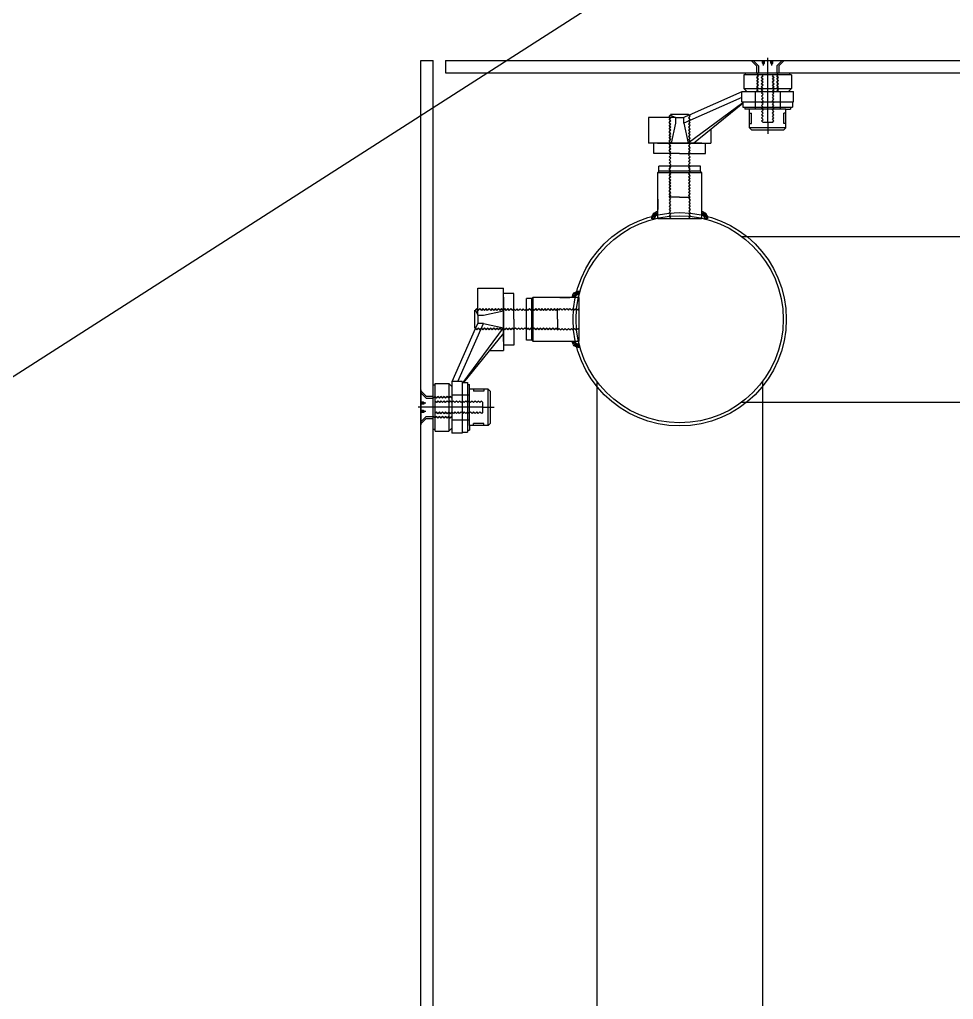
# Model space of a CAD drawing. Header units: millimetres. Extents: x -7616 to 421613, y 91067 to 341353.
# Drawn here: x 151619 to 152521, y 219311 to 220258 of the extents above; entities that cross this region are included whole.
import ezdxf

# ---------------------------------------------------------------- set-up
doc = ezdxf.new("R2010")
doc.units = ezdxf.units.MM
doc.header["$LTSCALE"] = 500
doc.header["$MEASUREMENT"] = 0
doc.linetypes.add('CENTER1', pattern=[8, 6, -1, 0, -1])
doc.linetypes.add('DASH_2', pattern=[34, 30, -1.5, 1, -1.5])
doc.layers.add('e-plan', color=9, linetype='CONTINUOUS')

# ---------------------------------------------------------------- blocks, each defined once
blk = doc.blocks.new('HYUN-1')
at = {"layer": 'e-plan', "linetype": 'Continuous'}
for p, q in [((68.17, 153), (101.83, 153)), ((74.25, 147.75), (69, 153)), ((95.75, 147.75), (101, 153)), ((74.25, 147.75), (74.25, 141)), ((76.25, 147.75), (76.25, 141)), ((80.3, 150), (81.7, 150)), ((88.3, 150), (89.7, 150)), ((93.75, 147.75), (93.75, 141)), ((95.75, 147.75), (95.75, 141)), ((63.5, 139), (62, 139)), ((62, 139), (62, 126)), ((63.5, 139), (63.5, 141)), ((74.97, 139), (63.5, 139)), ((79.22, 139), (75.25, 139)), ((90.5, 139), (79.5, 139)), ((94.75, 139), (90.78, 139)), ((108, 139), (95.03, 139)), ((106.5, 139), (106.5, 141)), ((108, 139), (108, 126)), ((59.98, 123), (75.97, 123)), ((59.98, 113), (59.98, 123)), ((62, 126), (93.75, 126)), ((76.25, 123), (80.22, 123)), ((80.5, 123), (93.75, 123)), ((93.75, 126), (108, 126)), ((94.03, 123), (109.98, 123)), ((109.98, 113), (109.98, 123)), ((60, 117.3), (3.93, 92.53)), ((60, 122.77), (9.03, 100.25)), ((61, 111.93), (8.27, 73)), ((13.32, 73), (61, 111.82)), ((59.98, 113), (109.98, 113)), ((61, 113), (61, 108)), ((61, 108), (109, 108)), ((63, 108), (63, 106)), ((67.5, 88), (67.5, 106)), ((102.5, 88), (102.5, 106)), ((107, 108), (107, 106)), ((109, 113), (109, 108)), ((-3.92, 98), (-30, 98)), ((-30, 98), (-30, 73)), ((-8.83, 100.17), (-3.92, 98)), ((8.68, 100.68), (-8.69, 100.69)), ((-3.93, 98), (-3.93, 92.53)), ((-3.92, 98), (3.93, 98)), ((8.83, 100.17), (3.93, 98)), ((3.93, 92.53), (3.93, 98)), ((69.5, 92), (69.5, 102)), ((100.5, 92), (100.5, 102)), ((-3.93, 92.53), (-8.25, 73)), ((3.93, 92.53), (8.27, 73)), ((30, 86.58), (30, 73)), ((67.5, 88), (69.5, 86)), ((69.5, 86), (100.5, 86)), ((100.5, 86), (102.5, 88)), ((0, 73), (-30, 73)), ((-21.5, 73), (0, 73)), ((-21.5, 73), (0, 73)), ((0, 73), (30, 73)), ((21.5, 73), (0, 73)), ((0, 73), (21.5, 73)), ((-10.28, 63), (-25, 63)), ((0, 63), (-10, 63)), ((0, 63), (10, 63)), ((10.28, 63), (25, 63)), ((-20, 45.88), (-20, 50.88)), ((-10.17, 50.88), (-20, 50.88)), ((9.88, 50.88), (-9.88, 50.88)), ((20, 50.88), (10.17, 50.88)), ((20, 45.88), (20, 50.88)), ((-20, 45.88), (-21, 44.88)), ((-21, 0), (-21, 44.88)), ((-21, 44.88), (21, 44.88)), ((20, 45.88), (-20, 45.88)), ((21, 44.88), (20, 45.88)), ((21, 44.88), (21, 0)), ((-21, 18.88), (-21, 8.93)), ((21, 9.24), (21, 0))]:
    blk.add_line(p, q, dxfattribs=at)
at = {"layer": 'e-plan', "linetype": 'CENTER1'}
for p, q in [((71, 153), (76.25, 147.75)), ((80, 150.3), (80, 153)), ((81, 148), (81, 153)), ((82, 150.3), (82, 153)), ((85, 93), (85, 155.6)), ((88, 150.3), (88, 153)), ((89, 148), (89, 153)), ((90, 150.3), (90, 153)), ((99, 153), (93.75, 147.75)), ((74.47, 136.5), (75.97, 138)), ((75.97, 135), (74.47, 136.5)), ((74.47, 133.5), (75.97, 135)), ((75.97, 132), (74.47, 133.5)), ((74.75, 139.5), (76.25, 141)), ((76.25, 138), (74.75, 139.5)), ((76.25, 138), (74.75, 139.5)), ((74.75, 136.5), (76.25, 138)), ((74.75, 136.5), (76.25, 138)), ((76.25, 135), (74.75, 136.5)), ((76.25, 135), (74.75, 136.5)), ((74.75, 133.5), (76.25, 135)), ((74.75, 133.5), (76.25, 135)), ((76.25, 132), (74.75, 133.5)), ((76.25, 132), (74.75, 133.5)), ((75.97, 138), (74.97, 139)), ((78.72, 136.5), (80.22, 138)), ((80.22, 135), (78.72, 136.5)), ((78.72, 133.5), (80.22, 135)), ((80.22, 132), (78.72, 133.5)), ((79, 136.5), (80.5, 138)), ((79, 136.5), (80.5, 138)), ((79, 136.5), (80.5, 138)), ((80.5, 135), (79, 136.5)), ((80.5, 135), (79, 136.5)), ((80.5, 135), (79, 136.5)), ((79, 133.5), (80.5, 135)), ((79, 133.5), (80.5, 135)), ((79, 133.5), (80.5, 135)), ((80.5, 132), (79, 133.5)), ((80.5, 132), (79, 133.5)), ((80.5, 132), (79, 133.5)), ((80.22, 138), (79.22, 139)), ((80.5, 138), (79.5, 139)), ((80.5, 138), (79.5, 139)), ((80.5, 138), (79.5, 139)), ((89.5, 138), (90.5, 139)), ((89.5, 138), (90.5, 139)), ((91, 136.5), (89.5, 138)), ((91, 136.5), (89.5, 138)), ((89.5, 135), (91, 136.5)), ((89.5, 135), (91, 136.5)), ((91, 133.5), (89.5, 135)), ((91, 133.5), (89.5, 135)), ((89.5, 132), (91, 133.5)), ((89.5, 132), (91, 133.5)), ((89.78, 138), (90.78, 139)), ((91.28, 136.5), (89.78, 138)), ((89.78, 135), (91.28, 136.5)), ((91.28, 133.5), (89.78, 135)), ((89.78, 132), (91.28, 133.5)), ((95.25, 139.5), (93.75, 141)), ((93.75, 138), (95.25, 139.5)), ((95.25, 136.5), (93.75, 138)), ((93.75, 135), (95.25, 136.5)), ((95.25, 133.5), (93.75, 135)), ((93.75, 132), (95.25, 133.5)), ((94.03, 138), (95.03, 139)), ((95.53, 136.5), (94.03, 138)), ((94.03, 135), (95.53, 136.5)), ((95.53, 133.5), (94.03, 135)), ((94.03, 132), (95.53, 133.5)), ((62, 126), (65, 123)), ((74.47, 130.5), (75.97, 132)), ((75.97, 129), (74.47, 130.5)), ((74.47, 127.5), (75.97, 129)), ((75.97, 126), (74.47, 127.5)), ((74.47, 124.5), (75.97, 126)), ((75.97, 123), (74.47, 124.5)), ((74.75, 130.5), (76.25, 132)), ((74.75, 130.5), (76.25, 132)), ((76.25, 129), (74.75, 130.5)), ((76.25, 129), (74.75, 130.5)), ((74.75, 127.5), (76.25, 129)), ((74.75, 127.5), (76.25, 129)), ((76.25, 126), (74.75, 127.5)), ((76.25, 126), (74.75, 127.5)), ((74.75, 124.5), (76.25, 126)), ((74.75, 124.5), (76.25, 126)), ((76.25, 123), (74.75, 124.5)), ((76.25, 123), (74.75, 124.5)), ((78.72, 130.5), (80.22, 132)), ((80.22, 129), (78.72, 130.5)), ((78.72, 127.5), (80.22, 129)), ((80.22, 126), (78.72, 127.5)), ((78.72, 124.5), (80.22, 126)), ((80.22, 123), (78.72, 124.5)), ((79, 130.5), (80.5, 132)), ((79, 130.5), (80.5, 132)), ((79, 130.5), (80.5, 132)), ((80.5, 129), (79, 130.5)), ((80.5, 129), (79, 130.5)), ((80.5, 129), (79, 130.5)), ((79, 127.5), (80.5, 129)), ((79, 127.5), (80.5, 129)), ((79, 127.5), (80.5, 129)), ((80.5, 126), (79, 127.5)), ((80.5, 126), (79, 127.5)), ((80.5, 126), (79, 127.5)), ((79, 124.5), (80.5, 126)), ((79, 124.5), (80.5, 126)), ((79, 124.5), (80.5, 126)), ((80.5, 123), (79, 124.5)), ((80.5, 123), (79, 124.5)), ((80.5, 123), (79, 124.5)), ((79, 121.5), (80.5, 123)), ((91, 130.5), (89.5, 132)), ((91, 130.5), (89.5, 132)), ((89.5, 129), (91, 130.5)), ((89.5, 129), (91, 130.5)), ((91, 127.5), (89.5, 129)), ((91, 127.5), (89.5, 129)), ((89.5, 126), (91, 127.5)), ((89.5, 126), (91, 127.5)), ((91, 124.5), (89.5, 126)), ((91, 124.5), (89.5, 126)), ((89.5, 123), (91, 124.5)), ((89.5, 123), (91, 124.5)), ((91, 121.5), (89.5, 123)), ((91.28, 130.5), (89.78, 132)), ((89.78, 129), (91.28, 130.5)), ((91.28, 127.5), (89.78, 129)), ((89.78, 126), (91.28, 127.5)), ((91.28, 124.5), (89.78, 126)), ((89.78, 123), (91.28, 124.5)), ((95.25, 130.5), (93.75, 132)), ((93.75, 129), (95.25, 130.5)), ((95.25, 127.5), (93.75, 129)), ((93.75, 126), (95.25, 127.5)), ((95.25, 124.5), (93.75, 126)), ((93.75, 123), (95.25, 124.5)), ((95.53, 130.5), (94.03, 132)), ((94.03, 129), (95.53, 130.5)), ((95.53, 127.5), (94.03, 129)), ((94.03, 126), (95.53, 127.5)), ((95.53, 124.5), (94.03, 126)), ((94.03, 123), (95.53, 124.5)), ((108, 126), (105, 123)), ((80.5, 120), (79, 121.5)), ((79, 118.5), (80.5, 120)), ((80.5, 117), (79, 118.5)), ((79, 115.5), (80.5, 117)), ((80.5, 114), (79, 115.5)), ((79, 112.5), (80.5, 114)), ((89.5, 120), (91, 121.5)), ((91, 118.5), (89.5, 120)), ((89.5, 117), (91, 118.5)), ((91, 115.5), (89.5, 117)), ((89.5, 114), (91, 115.5)), ((91, 112.5), (89.5, 114)), ((64.85, 106), (63, 106)), ((102.5, 106), (64.85, 106)), ((80.5, 111), (79, 112.5)), ((79, 109.5), (80.5, 111)), ((80.5, 108), (79, 109.5)), ((79, 106.5), (80.5, 108)), ((80.5, 105), (79, 106.5)), ((79, 103.5), (80.5, 105)), ((89.5, 111), (91, 112.5)), ((91, 109.5), (89.5, 111)), ((89.5, 108), (91, 109.5)), ((91, 106.5), (89.5, 108)), ((89.5, 105), (91, 106.5)), ((91, 103.5), (89.5, 105)), ((102.5, 106), (107, 106)), ((-10.28, 99), (-9.03, 100.26)), ((-8.78, 97.5), (-10.28, 99)), ((-10.28, 96), (-8.78, 97.5)), ((-8.78, 94.5), (-10.28, 96)), ((-10, 99), (-8.5, 100.5)), ((-10, 99), (-8.5, 100.5)), ((-8.5, 97.5), (-10, 99)), ((-8.5, 97.5), (-10, 99)), ((-10, 96), (-8.5, 97.5)), ((-10, 96), (-8.5, 97.5)), ((-8.5, 94.5), (-10, 96)), ((-8.5, 94.5), (-10, 96)), ((-8.5, 100.5), (-8.69, 100.69)), ((-8.5, 100.5), (-8.69, 100.69)), ((8.5, 100.5), (8.69, 100.69)), ((8.5, 100.5), (8.69, 100.69)), ((10, 99), (8.5, 100.5)), ((10, 99), (8.5, 100.5)), ((8.5, 97.5), (10, 99)), ((8.5, 97.5), (10, 99)), ((10, 96), (8.5, 97.5)), ((10, 96), (8.5, 97.5)), ((8.5, 94.5), (10, 96)), ((8.5, 94.5), (10, 96)), ((8.78, 97.5), (10.28, 99)), ((10.28, 96), (8.78, 97.5)), ((8.78, 94.5), (10.28, 96)), ((10.28, 99), (9.03, 100.26)), ((67.5, 102), (69.5, 102)), ((80.5, 102), (79, 103.5)), ((79, 100.5), (80.5, 102)), ((80.5, 99), (79, 100.5)), ((79, 97.5), (80.5, 99)), ((80.5, 96), (79, 97.5)), ((79, 94.5), (80.5, 96)), ((89.5, 102), (91, 103.5)), ((91, 100.5), (89.5, 102)), ((89.5, 99), (91, 100.5)), ((91, 97.5), (89.5, 99)), ((89.5, 96), (91, 97.5)), ((91, 94.5), (89.5, 96)), ((102.5, 102), (100.5, 102)), ((-10.28, 93), (-8.78, 94.5)), ((-8.78, 91.5), (-10.28, 93)), ((-10.28, 90), (-8.78, 91.5)), ((-8.78, 88.5), (-10.28, 90)), ((-10.28, 87), (-8.78, 88.5)), ((-8.78, 85.5), (-10.28, 87)), ((-10.28, 84), (-8.78, 85.5)), ((-10, 93), (-8.5, 94.5)), ((-10, 93), (-8.5, 94.5)), ((-8.5, 91.5), (-10, 93)), ((-8.5, 91.5), (-10, 93)), ((-10, 90), (-8.5, 91.5)), ((-10, 90), (-8.5, 91.5)), ((-8.5, 88.5), (-10, 90)), ((-8.5, 88.5), (-10, 90)), ((-10, 87), (-8.5, 88.5)), ((-8.5, 85.5), (-10, 87)), ((-10, 84), (-8.5, 85.5)), ((10, 93), (8.5, 94.5)), ((10, 93), (8.5, 94.5)), ((8.5, 91.5), (10, 93)), ((8.5, 91.5), (10, 93)), ((10, 90), (8.5, 91.5)), ((10, 90), (8.5, 91.5)), ((8.5, 88.5), (10, 90)), ((8.5, 88.5), (10, 90)), ((10, 87), (8.5, 88.5)), ((8.5, 85.5), (10, 87)), ((10, 84), (8.5, 85.5)), ((10.28, 93), (8.78, 94.5)), ((8.78, 91.5), (10.28, 93)), ((10.28, 90), (8.78, 91.5)), ((8.78, 88.5), (10.28, 90)), ((10.28, 87), (8.78, 88.5)), ((8.78, 85.5), (10.28, 87)), ((10.28, 84), (8.78, 85.5)), ((67.5, 92), (69.5, 92)), ((102.5, 88), (67.5, 88)), ((80.5, 93), (79, 94.5)), ((89.5, 93), (80.5, 93)), ((85, 93), (85, 81.99)), ((89.5, 93), (91, 94.5)), ((102.5, 92), (100.5, 92)), ((-8.78, 82.5), (-10.28, 84)), ((-10.28, 81), (-8.78, 82.5)), ((-8.78, 79.5), (-10.28, 81)), ((-10.28, 78), (-8.78, 79.5)), ((-8.78, 76.5), (-10.28, 78)), ((-10.28, 75), (-8.78, 76.5)), ((-8.5, 82.5), (-10, 84)), ((-10, 81), (-8.5, 82.5)), ((-8.5, 79.5), (-10, 81)), ((-10, 78), (-8.5, 79.5)), ((-8.5, 76.5), (-10, 78)), ((-10, 75), (-8.5, 76.5)), ((-8.78, 76.5), (-9.78, 77.5)), ((8.5, 82.5), (10, 84)), ((10, 81), (8.5, 82.5)), ((8.5, 79.5), (10, 81)), ((10, 78), (8.5, 79.5)), ((8.5, 76.5), (10, 78)), ((10, 75), (8.5, 76.5)), ((8.78, 82.5), (10.28, 84)), ((10.28, 81), (8.78, 82.5)), ((8.78, 79.5), (10.28, 81)), ((10.28, 78), (8.78, 79.5)), ((8.78, 76.5), (10.28, 78)), ((8.78, 76.5), (9.78, 77.5)), ((10.28, 75), (8.78, 76.5)), ((-8.78, 73.5), (-10.28, 75)), ((-10.28, 72), (-8.78, 73.5)), ((-8.78, 70.5), (-10.28, 72)), ((-10.28, 69), (-8.78, 70.5)), ((-8.78, 67.5), (-10.28, 69)), ((-10.28, 66), (-8.78, 67.5)), ((-8.5, 73.5), (-10, 75)), ((-10, 72), (-8.5, 73.5)), ((-8.5, 70.5), (-10, 72)), ((-10, 69), (-8.5, 70.5)), ((-8.5, 67.5), (-10, 69)), ((-10, 66), (-8.5, 67.5)), ((8.5, 73.5), (10, 75)), ((10, 72), (8.5, 73.5)), ((8.5, 70.5), (10, 72)), ((10, 69), (8.5, 70.5)), ((8.5, 67.5), (10, 69)), ((10, 66), (8.5, 67.5)), ((8.78, 73.5), (10.28, 75)), ((10.28, 72), (8.78, 73.5)), ((8.78, 70.5), (10.28, 72)), ((10.28, 69), (8.78, 70.5)), ((8.78, 67.5), (10.28, 69)), ((10.28, 66), (8.78, 67.5)), ((-8.78, 64.5), (-10.28, 66)), ((-10.28, 63), (-8.78, 64.5)), ((-8.5, 64.5), (-10, 66)), ((-10, 63), (-8.5, 64.5)), ((-10, 63), (-8.5, 64.5)), ((-10, 63), (-8.5, 64.5)), ((-8.5, 61.5), (-10, 63)), ((-8.5, 61.5), (-10, 63)), ((-8.5, 61.5), (-10, 63)), ((-10, 60), (-8.5, 61.5)), ((-10, 60), (-8.5, 61.5)), ((-10, 60), (-8.5, 61.5)), ((-8.5, 58.5), (-10, 60)), ((-8.5, 58.5), (-10, 60)), ((-10, 57), (-8.5, 58.5)), ((-10, 57), (-8.5, 58.5)), ((-8.5, 55.5), (-10, 57)), ((-8.5, 55.5), (-10, 57)), ((-8.5, 64.5), (-9.5, 65.5)), ((-8.5, 64.5), (-9.5, 65.5)), ((8.5, 64.5), (10, 66)), ((8.5, 64.5), (9.5, 65.5)), ((8.5, 64.5), (9.5, 65.5)), ((8.5, 64.5), (9.5, 65.5)), ((8.5, 64.5), (9.5, 65.5)), ((10, 63), (8.5, 64.5)), ((10, 63), (8.5, 64.5)), ((10, 63), (8.5, 64.5)), ((10, 63), (8.5, 64.5)), ((10, 63), (8.5, 64.5)), ((10, 63), (8.5, 64.5)), ((10, 63), (8.5, 64.5)), ((10, 63), (8.5, 64.5)), ((10, 63), (8.5, 64.5)), ((8.5, 61.5), (10, 63)), ((8.5, 61.5), (10, 63)), ((8.5, 61.5), (10, 63)), ((8.5, 61.5), (10, 63)), ((8.5, 61.5), (10, 63)), ((8.5, 61.5), (10, 63)), ((10, 60), (8.5, 61.5)), ((10, 60), (8.5, 61.5)), ((10, 60), (8.5, 61.5)), ((10, 60), (8.5, 61.5)), ((10, 60), (8.5, 61.5)), ((10, 60), (8.5, 61.5)), ((8.5, 58.5), (10, 60)), ((8.5, 58.5), (10, 60)), ((8.5, 58.5), (10, 60)), ((8.5, 58.5), (10, 60)), ((10, 57), (8.5, 58.5)), ((10, 57), (8.5, 58.5)), ((10, 57), (8.5, 58.5)), ((10, 57), (8.5, 58.5)), ((8.5, 55.5), (10, 57)), ((8.5, 55.5), (10, 57)), ((8.5, 55.5), (10, 57)), ((8.5, 55.5), (10, 57)), ((8.78, 64.5), (10.28, 66)), ((10.28, 63), (8.78, 64.5)), ((10.28, 63), (8.78, 64.5)), ((10.28, 63), (8.78, 64.5)), ((-10.28, 48), (-8.78, 49.5)), ((-8.78, 46.5), (-10.28, 48)), ((-8.78, 49.5), (-10.17, 50.88)), ((-10, 54), (-8.5, 55.5)), ((-10, 54), (-8.5, 55.5)), ((-8.5, 52.5), (-10, 54)), ((-8.5, 52.5), (-10, 54)), ((-10, 51), (-8.5, 52.5)), ((-10, 51), (-8.5, 52.5)), ((-8.5, 49.5), (-10, 51)), ((-8.5, 49.5), (-10, 51)), ((-10, 48), (-8.5, 49.5)), ((-8.5, 46.5), (-10, 48)), ((10, 54), (8.5, 55.5)), ((10, 54), (8.5, 55.5)), ((10, 54), (8.5, 55.5)), ((10, 54), (8.5, 55.5)), ((8.5, 52.5), (10, 54)), ((8.5, 52.5), (10, 54)), ((8.5, 52.5), (10, 54)), ((8.5, 52.5), (10, 54)), ((10, 51), (8.5, 52.5)), ((10, 51), (8.5, 52.5)), ((10, 51), (8.5, 52.5)), ((10, 51), (8.5, 52.5)), ((8.5, 49.5), (10, 51)), ((8.5, 49.5), (10, 51)), ((8.5, 49.5), (10, 51)), ((8.5, 49.5), (10, 51)), ((10, 48), (8.5, 49.5)), ((10, 48), (8.5, 49.5)), ((8.5, 46.5), (10, 48)), ((8.5, 46.5), (10, 48)), ((8.78, 49.5), (10.17, 50.88)), ((10.28, 48), (8.78, 49.5)), ((8.78, 46.5), (10.28, 48)), ((-10.28, 45), (-8.78, 46.5)), ((-8.78, 43.5), (-10.28, 45)), ((-10.28, 42), (-8.78, 43.5)), ((-8.78, 40.5), (-10.28, 42)), ((-10.28, 39), (-8.78, 40.5)), ((-8.78, 37.5), (-10.28, 39)), ((-10, 45), (-8.5, 46.5)), ((-8.5, 43.5), (-10, 45)), ((-10, 42), (-8.5, 43.5)), ((-8.5, 40.5), (-10, 42)), ((-10, 39), (-8.5, 40.5)), ((-8.5, 37.5), (-10, 39)), ((10, 45), (8.5, 46.5)), ((10, 45), (8.5, 46.5)), ((8.5, 43.5), (10, 45)), ((8.5, 43.5), (10, 45)), ((10, 42), (8.5, 43.5)), ((10, 42), (8.5, 43.5)), ((8.5, 40.5), (10, 42)), ((8.5, 40.5), (10, 42)), ((10, 39), (8.5, 40.5)), ((10, 39), (8.5, 40.5)), ((8.5, 37.5), (10, 39)), ((8.5, 37.5), (10, 39)), ((10.28, 45), (8.78, 46.5)), ((8.78, 43.5), (10.28, 45)), ((10.28, 42), (8.78, 43.5)), ((8.78, 40.5), (10.28, 42)), ((10.28, 39), (8.78, 40.5)), ((8.78, 37.5), (10.28, 39)), ((-10.28, 36), (-8.78, 37.5)), ((-8.78, 34.5), (-10.28, 36)), ((-10.28, 33), (-8.78, 34.5)), ((-8.78, 31.5), (-10.28, 33)), ((-10.28, 30), (-8.78, 31.5)), ((-8.78, 28.5), (-10.28, 30)), ((-10.28, 27), (-8.78, 28.5)), ((-10, 36), (-8.5, 37.5)), ((-8.5, 34.5), (-10, 36)), ((-10, 33), (-8.5, 34.5)), ((-8.5, 31.5), (-10, 33)), ((-10, 30), (-8.5, 31.5)), ((-8.5, 28.5), (-10, 30)), ((-10, 27), (-8.5, 28.5)), ((10, 36), (8.5, 37.5)), ((10, 36), (8.5, 37.5)), ((8.5, 34.5), (10, 36)), ((8.5, 34.5), (10, 36)), ((10, 33), (8.5, 34.5)), ((10, 33), (8.5, 34.5)), ((8.5, 31.5), (10, 33)), ((8.5, 31.5), (10, 33)), ((10, 30), (8.5, 31.5)), ((10, 30), (8.5, 31.5)), ((8.5, 28.5), (10, 30)), ((8.5, 28.5), (10, 30)), ((10, 27), (8.5, 28.5)), ((10, 27), (8.5, 28.5)), ((10.28, 36), (8.78, 37.5)), ((8.78, 34.5), (10.28, 36)), ((10.28, 33), (8.78, 34.5)), ((8.78, 31.5), (10.28, 33)), ((10.28, 30), (8.78, 31.5)), ((8.78, 28.5), (10.28, 30)), ((10.28, 27), (8.78, 28.5)), ((-8.78, 25.5), (-10.28, 27)), ((-10.28, 24), (-8.78, 25.5)), ((-8.78, 22.5), (-10.28, 24)), ((-10.28, 21), (-8.78, 22.5)), ((-10.28, 21), (-8.78, 19.5)), ((-8.78, 19.5), (-10.28, 18)), ((-8.5, 25.5), (-10, 27)), ((-10, 24), (-8.5, 25.5)), ((-8.5, 22.5), (-10, 24)), ((-10, 21), (-8.5, 22.5)), ((0, 21), (-10, 21)), ((0, 21), (10, 21)), ((8.5, 25.5), (10, 27)), ((8.5, 25.5), (10, 27)), ((10, 24), (8.5, 25.5)), ((10, 24), (8.5, 25.5)), ((8.5, 22.5), (10, 24)), ((8.5, 22.5), (10, 24)), ((10, 21), (8.5, 22.5)), ((10, 21), (8.5, 22.5)), ((8.78, 25.5), (10.28, 27)), ((10.28, 24), (8.78, 25.5)), ((8.78, 22.5), (10.28, 24)), ((10.28, 21), (8.78, 22.5)), ((10.28, 21), (8.78, 19.5)), ((8.78, 19.5), (10.28, 18)), ((-10.28, 18), (-8.78, 16.5)), ((-8.78, 16.5), (-10.28, 15)), ((-10.28, 15), (-8.78, 13.5)), ((-8.78, 13.5), (-10.28, 12)), ((-10.28, 12), (-8.78, 10.5)), ((-8.78, 10.5), (-10.28, 9)), ((10.28, 18), (8.78, 16.5)), ((8.78, 16.5), (10.28, 15)), ((10.28, 15), (8.78, 13.5)), ((8.78, 13.5), (10.28, 12)), ((10.28, 12), (8.78, 10.5)), ((8.78, 10.5), (10.28, 9)), ((-10.28, 9), (-8.78, 7.5)), ((-8.78, 7.5), (-10.28, 6)), ((-10.28, 6), (-8.78, 4.5)), ((-8.78, 4.5), (-10.28, 3)), ((-10.28, 3), (-8.78, 1.5)), ((-8.78, 1.5), (-10.28, 0)), ((10.28, 9), (8.78, 7.5)), ((8.78, 7.5), (10.28, 6)), ((10.28, 6), (8.78, 4.5)), ((8.78, 4.5), (10.28, 3)), ((10.28, 3), (8.78, 1.5)), ((8.78, 1.5), (10.28, 0))]:
    blk.add_line(p, q, dxfattribs=at)
at = {"layer": 'e-plan', "linetype": 'DASH_2'}
for p, q in [((73, 123), (73, 106)), ((97, 123), (97, 106)), ((-25, 63), (-25, 73)), ((25, 63), (25, 73))]:
    blk.add_line(p, q, dxfattribs=at)
at = {"layer": 'e-plan'}
blk.add_line((21, 0), (-21, 0), dxfattribs=at)
at = {"layer": 'e-plan', "linetype": 'CENTER1'}
for centre, start, end in [((80.3, 150.3), 180, 270), ((81.7, 150.3), 270, 0), ((88.3, 150.3), 180, 270), ((89.7, 150.3), 270, 0)]:
    blk.add_arc(centre, 0.3, start, end, dxfattribs=at)
at = {"layer": 'e-plan', "linetype": 'Continuous'}
for centre, radius, start, end in [((-21.02, 0.64), 6.11, 89.81139, 186.01307), ((-21.02, 0.64), 5.11, 89.81139, 187.19535), ((-21.02, 0.64), 4.11, 89.81139, 188.95872), ((-21.02, 0.64), 3.11, 89.81139, 191.87538), ((21.02, 0.64), 6.11, 353.98693, 90.18861), ((21.02, 0.64), 5.11, 352.80465, 90.18861), ((21.02, 0.64), 4.11, 351.04128, 90.18861), ((21.02, 0.64), 3.11, 348.12462, 90.18861)]:
    blk.add_arc(centre, radius, start, end, dxfattribs=at)

msp = doc.modelspace()

# ---------------------------------------------------------------- linework, layer by layer
at = {"layer": 'e-plan', "ltscale": 0.5}
msp.add_line((154396.48, 221694.78), (140192.84, 212600.31), dxfattribs=at)
at = {"layer": 'e-plan'}
for p, q in [((152006.93, 218516.6), (152006.93, 220218.16)), ((152006.93, 220218.16), (152018.93, 220218.16)), ((152018.93, 218516.6), (152018.93, 220218.16)), ((152030.93, 220218.16), (153445.93, 220218.16)), ((152030.93, 220218.16), (152030.93, 220206.16)), ((152030.93, 220206.16), (153445.93, 220206.16)), ((152316.93, 220048.16), (154586.93, 220048.16)), ((152176.93, 219908.16), (152176.93, 217133.04)), ((152336.93, 219908.16), (152336.93, 217133.04)), ((152316.93, 219888.16), (154586.93, 219888.16))]:
    msp.add_line(p, q, dxfattribs=at)
for radius in [103, 100]:
    msp.add_circle((152256.93, 219968.16), radius, dxfattribs=at)

# ---------------------------------------------------------------- block references
msp.add_blockref('HYUN-1', (152256.93, 220065.16), dxfattribs=at)
at = {"layer": 'e-plan', "xscale": -1, "rotation": 90}
msp.add_blockref('HYUN-1', (152159.93, 219968.16), dxfattribs=at)

doc.saveas('drawing.dxf')
